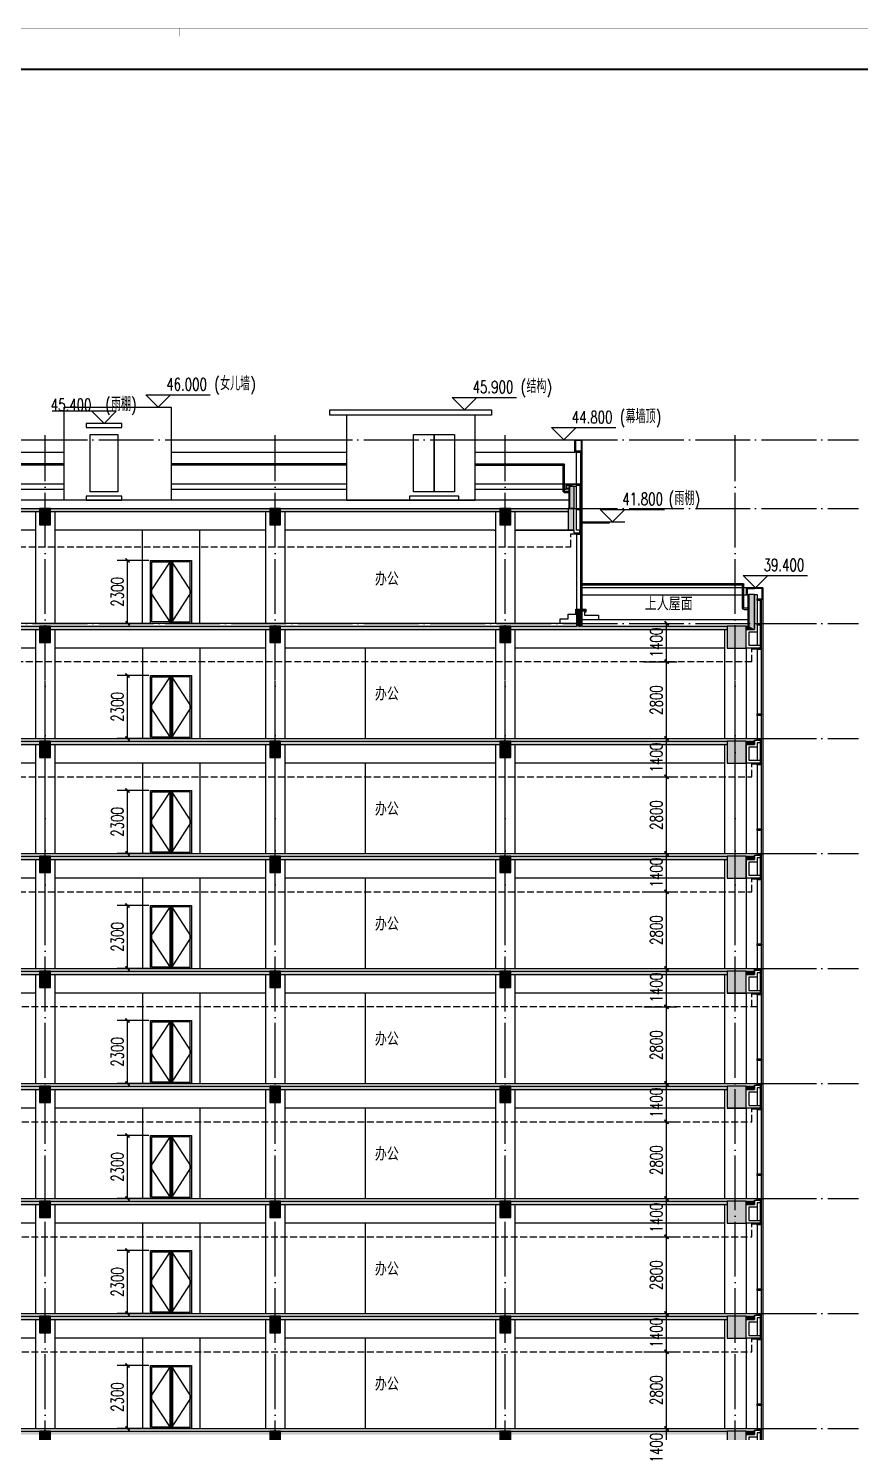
# Model space of a CAD drawing. Extents: x -781494 to 378714, y -27129 to 259749.
# Drawn here: x 183970 to 214377, y 99783 to 151079 of the extents above; entities that cross this region are included whole.
import ezdxf

# ---------------------------------------------------------------- set-up
doc = ezdxf.new("R2010")
doc.units = 0
doc.header["$LTSCALE"] = 1000
doc.header["$MEASUREMENT"] = 0
doc.linetypes.add('104-6 轴网$0$DOTE', pattern=[2.42, 2, -0.2, 0.02, -0.2])
doc.linetypes.add('DASH', pattern=[0.35, 0.25, -0.1])
for name, color, linetype in [('$AUDIT-BAD-LAYER', 7, 'Continuous'), ('01-标注_尺寸', 124, 'Continuous'), ('01-标注_标高', 200, 'Continuous'), ('02-TEXT_标注', 130, 'Continuous'), ('05-填充_天正', 26, 'Continuous'), ('104-6 轴网$0$A_AXIS-轴线', 36, '104-6 轴网$0$DOTE'), ('A-C_玻璃幕墙', 140, 'Continuous'), ('A-C_窗', 140, 'Continuous'), ('A-C_门', 150, 'Continuous'), ('A-D_龙骨', 152, 'Continuous'), ('A-E_栏杆', 232, 'Continuous'), ('A-STR-面层', 191, 'Continuous'), ('A-SUR_保温', 222, 'Continuous'), ('A-SUR_吊顶', 40, 'Continuous'), ('A-SUR_看线', 231, 'Continuous'), ('A-SUR_面层', 191, 'Continuous'), ('A-TECH_结构', 21, 'Continuous'), ('A-金属背板', 30, 'Continuous'), ('A_STR-砌块墙', 121, 'Continuous'), ('A_STR-砼墙', 51, 'Continuous'), ('A_STR-砼柱', 51, 'Continuous'), ('D_铝板', 181, 'Continuous'), ('PUB_HATCH', 8, 'Continuous')]:
    doc.layers.add(name, color=color, linetype=linetype)
doc.styles.add('104-6 轴网$0$_TCH_AXIS', font='STXIHEI.TTF', dxfattribs={"width": 0.75})
doc.styles.add('_TCH_DIM', font='SIMPLEX', dxfattribs={"bigfont": 'GBCBIG'})
doc.styles.add('_TCH_DIM_T3', font='SIMPLEX', dxfattribs={"width": 0.705882, "bigfont": 'GBCBIG'})
doc.dimstyles.new('_TCH_ARCH&&150', dxfattribs={"dimtxt": 446.25, "dimasz": 150, "dimexe": 375, "dimexo": 450, "dimgap": 150, "dimtad": 1, "dimdec": 0, "dimzin": 0, "dimdsep": 46, "dimtxsty": '_TCH_DIM_T3', "dimblk": 'ARCHTICK', "dimcen": 0.09, "dimclrt": 7, "dimazin": 2, "dimtfac": 1, "dimtdec": 0, "dimtix": 1, "dimtmove": 2, "dimatfit": 3, "dimfxl": 0, "dimtolj": 1, "dimtzin": 0, "dimarcsym": 0})

# ---------------------------------------------------------------- blocks, each defined once
blk = doc.blocks.new('图框-A1')
for points, const_width in [([(0, 0), (841, 0), (841, 594), (0, 594)], 0.05), ([(766, 584), (25, 584), (25, 10), (766, 10)], 0.5)]:
    blk.add_lwpolyline(points, close=True, dxfattribs=dict(const_width=const_width))
at = {"const_width": 0.05}
blk.add_lwpolyline([(420.5, 594), (420.5, 592)], dxfattribs=at)
blk = doc.blocks.new('1523m')
at = {"layer": 'A-C_门'}
for points in [[(0, 2300), (1500, 2300), (1500, 0), (0, 0)], [(50, 2250), (700, 2250), (700, 50), (50, 50)], [(1450, 2250), (800, 2250), (800, 50), (1450, 50)]]:
    blk.add_lwpolyline(points, close=True, dxfattribs=at)
for points in [[(750, 0), (0, 1150), (750, 2300)], [(750, 2300), (750, 0)], [(750, 0), (1500, 1150), (750, 2300)]]:
    blk.add_lwpolyline(points, dxfattribs=at)
blk = doc.blocks.new('*U70')
at = {"layer": 'A-SUR_看线'}
for p, q in [((-11675, -1990, -1500), (-11675, 1310, -1500)), ((-5725, -1990, -1500), (-5725, 1310, -1500)), ((3525, 1310, -1500), (3525, -1990, -1500)), ((5625, 1310, -1500), (5625, -1990, -1500)), ((11675, -1990, -1500), (11675, 1310, -1500))]:
    blk.add_line(p, q, dxfattribs=at)
at = {"layer": 'A_STR-砌块墙'}
for p, q in [((-3825, 1990), (-3825, -2090)), ((-3625, 1990), (-3825, 1990)), ((-3625, 1990), (-3625, -2090)), ((-3625, -2090), (-3825, -2090))]:
    blk.add_line(p, q, dxfattribs=at)
at = {"layer": 'A-C_门'}
for p in [(-5425, -1990, -1500), (3825, -1990, -1500)]:
    blk.add_blockref('1523m', p, dxfattribs=at)
blk = doc.blocks.new('*U71')
at = {"layer": 'A-SUR_看线', "color": 0, "linetype": 'ByBlock', "lineweight": -2, "transparency": 16777216}
for p in [(0, 8400), (0, 4200), (0, 0)]:
    blk.add_blockref('*U70', p, dxfattribs=at)
blk = doc.blocks.new('*U72')
at = {"layer": 'A-SUR_看线'}
for p, q in [((-11675, -1990, -1500), (-11675, 1310, -1500)), ((-5725, -1990, -1500), (-5725, 1310, -1500)), ((3525, 1310, -1500), (3525, -1990, -1500)), ((5625, 1310, -1500), (5625, -1990, -1500)), ((11675, -1990, -1500), (11675, 1310, -1500))]:
    blk.add_line(p, q, dxfattribs=at)
at = {"layer": 'A_STR-砌块墙'}
for p, q in [((-3825, 1990), (-3825, -2090)), ((-3625, 1990), (-3825, 1990)), ((-3625, 1990), (-3625, -2090)), ((-3625, -2090), (-3825, -2090))]:
    blk.add_line(p, q, dxfattribs=at)
at = {"layer": 'A-C_门'}
for p in [(-5425, -1990, -1500), (3825, -1990, -1500)]:
    blk.add_blockref('1523m', p, dxfattribs=at)
blk = doc.blocks.new('*U73')
at = {"layer": 'A-SUR_看线', "color": 0, "linetype": 'ByBlock', "lineweight": -2, "transparency": 16777216}
for p in [(0, 8400), (0, 4200), (0, 0)]:
    blk.add_blockref('*U72', p, dxfattribs=at)
blk = doc.blocks.new('*U74')
at = {"layer": 'A-SUR_看线'}
for p, q in [((-11675, -1990, -1500), (-11675, 1310, -1500)), ((-5725, -1990, -1500), (-5725, 1310, -1500)), ((-3625, -1990, -1500), (-3625, 1310, -1500)), ((3525, 1310, -1500), (3525, -1990, -1500)), ((5625, 1310, -1500), (5625, -1990, -1500)), ((11675, -1990, -1500), (11675, 1310, -1500))]:
    blk.add_line(p, q, dxfattribs=at)
at = {"layer": 'A-C_门'}
for p in [(-5425, -1990, -1500), (3825, -1990, -1500)]:
    blk.add_blockref('1523m', p, dxfattribs=at)
blk = doc.blocks.new('*U75')
at = {"layer": '$AUDIT-BAD-LAYER'}
blk.add_blockref('*U74', (0, 0), dxfattribs=at)
at = {"layer": 'A-SUR_看线', "color": 0, "linetype": 'ByBlock', "lineweight": -2, "transparency": 16777216}
blk.add_blockref('*U74', (0, 0), dxfattribs=at)
blk = doc.blocks.new('*U37')
at = {"layer": '02-TEXT_标注', "style": '104-6 轴网$0$_TCH_AXIS', "width": 0.75}
blk.add_text('办公', height=428.1, dxfattribs=at).set_placement((-430, -171))
blk = doc.blocks.new('*U38')
at = {"layer": '02-TEXT_标注', "color": 0, "linetype": 'ByBlock', "lineweight": -2, "transparency": 16777216}
for p in [(0, 29400), (25000, 29400), (0, 25200), (25000, 25200), (0, 21000), (25000, 21000), (0, 16800), (25000, 16800), (0, 12600), (25000, 12600), (0, 8400), (25000, 8400), (0, 4200), (25000, 4200), (0, 0), (25000, 0)]:
    blk.add_blockref('*U37', p, dxfattribs=at)
blk = doc.blocks.new('_ArchTick')
at = {"color": 0, "linetype": 'ByBlock', "const_width": 0.4}
blk.add_lwpolyline([(-0.5, -0.5), (0.5, 0.5)], dxfattribs=at)
blk = doc.blocks.new('*D444')
at = {"layer": '01-标注_尺寸', "color": 0, "lineweight": -2, "transparency": 16777216}
for p, q in [((575, 1150), (-575, 1150)), ((-200, -1150), (-200, 1150)), ((575, -1150), (-575, -1150))]:
    blk.add_line(p, q, dxfattribs=at)
at = {"layer": 'Defpoints', "color": 0, "transparency": 16777216}
for p in [(-200, 1150), (1025, 1150), (1025, -1150)]:
    blk.add_point(p, dxfattribs=at)
at = {"layer": '01-标注_尺寸', "color": 0, "lineweight": -2, "transparency": 16777216, "xscale": 150, "yscale": 150, "zscale": 150}
for p, rotation in [((-200, 1150), 90), ((-200, -1150), 270)]:
    blk.add_blockref('_ArchTick', p, dxfattribs=dict(at, rotation=rotation))
at = {"layer": '01-标注_尺寸', "color": 7, "transparency": 16777216, "insert": (-573, 0), "char_height": 446.2, "attachment_point": 5, "rotation": 90, "style": '_TCH_DIM_T3'}
blk.add_mtext('\\A1;2300', dxfattribs=at)
blk = doc.blocks.new('kyuhtr')
at = {"const_width": 20}
blk.add_lwpolyline([(50, 0), (0, 0)], dxfattribs=at)
blk.add_lwpolyline([(50, -30), (200, -30), (200, 30), (50, 30)], close=True)
blk = doc.blocks.new('fedwatgerwtg')
at = {"layer": 'A-SUR_吊顶', "linetype": 'DASH'}
blk.add_lwpolyline([(-400, -470), (-400, 0), (-200, 0)], dxfattribs=at)
blk = doc.blocks.new('_FZH')
blk.add_lwpolyline([(-0.5, -0.5), (0.5, -0.5), (0.5, 0.5), (-0.5, 0.5)], close=True)
at = {"layer": 'PUB_HATCH'}
blk.add_solid([(-0.5, -0.5), (0.5, -0.5), (-0.5, 0.5), (0.5, 0.5)], dxfattribs=at)
blk = doc.blocks.new('gfshsth')
at = {"layer": '05-填充_天正'}
for points in [[(44350, 0), (44500, 0), (44500, 800), (44350, 800)], [(25000, -120), (25000, 0), (17000, 0), (17000, -120)], [(33400, -120), (33400, 0), (25400, 0), (25400, -120)], [(41800, -120), (41800, 0), (33800, 0), (33800, -120)], [(44300, -120), (44300, 0), (42200, 0), (42200, -120)]]:
    blk.add_hatch(color=256, dxfattribs=at).paths.add_polyline_path(points)
at = {"layer": '01-标注_标高'}
for p, q in [((44139, 2500), (43689, 2950)), ((43689, 2950), (46036, 2950)), ((44139, 2500), (44589, 2950)), ((44871, -491), (46371, -491)), ((45921, -491), (45471, -41)), ((45471, -41), (47819, -41)), ((45921, -491), (46371, -41))]:
    blk.add_line(p, q, dxfattribs=at)
at = {"layer": 'A-C_玻璃幕墙'}
blk.add_lwpolyline([(44800, -491), (45800, -491), (45800, -541), (44800, -541)], close=True, dxfattribs=at)
at = {"layer": 'A-C_窗'}
for p, q in [((44750, 2100), (44750, -2100)), ((44800, 2070), (44800, -2100)), ((44600, -900), (44600, -2100))]:
    blk.add_line(p, q, dxfattribs=at)
blk.add_lwpolyline([(44600, 800), (44600, 2100)], dxfattribs=at)
at = {"layer": 'A-SUR_保温'}
for q in [(44350, 800), (44320, 0)]:
    blk.add_line((44320, 800), q, dxfattribs=at)
blk.add_lwpolyline([(44500, -800), (44500, -900), (44720, -900), (44720, -800), (44600, -800), (44600, 800), (44500, 800)], dxfattribs=at)
at = {"layer": 'A-SUR_吊顶', "linetype": 'DASH'}
blk.add_line((7800, -1400), (44400, -1400), dxfattribs=at)
at = {"layer": 'A-SUR_面层'}
blk.add_line((44320, 300), (7880, 300), dxfattribs=at)
at = {"layer": 'A-TECH_结构'}
for p, q in [((24850, -800), (17150, -800)), ((33250, -800), (25550, -800)), ((41600, -800), (33950, -800)), ((41600, -800), (41650, -800)), ((42350, -800), (44500, -800)), ((44500, -800), (42400, -800))]:
    blk.add_line(p, q, dxfattribs=at)
for points in [[(24850, -120), (24850, -2100)], [(25550, -120), (25550, -2100)], [(33250, -120), (33250, -2100)], [(33950, -120), (33950, -2100)], [(41650, -120), (41650, -2100)], [(42350, -120), (42350, -2100)]]:
    blk.add_lwpolyline(points, dxfattribs=at)
at = {"layer": 'A-金属背板'}
for p, q in [((44720, 840), (44720, 0)), ((44720, -60), (44720, -900))]:
    blk.add_line(p, q, dxfattribs=at)
at = {"layer": 'A_STR-砼墙'}
for p, q in [((44350, 800), (44350, 0)), ((44500, 800), (44350, 800)), ((44500, 800), (44500, 0)), ((17000, 0), (25000, 0)), ((17000, -120), (25000, -120)), ((25400, 0), (33400, 0)), ((25400, -120), (33400, -120)), ((33800, 0), (41800, 0)), ((33800, -120), (41800, -120)), ((42200, 0), (44300, 0)), ((42200, -120), (44300, -120))]:
    blk.add_line(p, q, dxfattribs=at)
at = {"layer": 'D_铝板'}
blk.add_lwpolyline([(44560, 2467), (44560, 2070), (44600, 2070), (44600, 2050), (44540, 2050), (44540, 2486), (44800, 2500), (44800, 2070), (44780, 2070), (44780, 2479)], close=True, dxfattribs=at)
for points in [[(44320, 700), (44230, 700), (44230, 855), (44600, 900)], [(44320, 720), (44250, 720), (44250, 837), (44600, 880)]]:
    blk.add_lwpolyline(points, dxfattribs=at)
at = {"color": 2}
blk.add_blockref('fedwatgerwtg', (44800, -930), dxfattribs=at)
at = {"layer": 'A-D_龙骨', "xscale": -1}
for p in [(44800, 2070), (44800, 870), (44800, -30), (44800, -930)]:
    blk.add_blockref('kyuhtr', p, dxfattribs=at)
at = {"layer": 'A_STR-砼柱', "xscale": 400, "yscale": 600, "zscale": 600}
for p in [(25200, -300), (33600, -300)]:
    blk.add_blockref('_FZH', p, dxfattribs=at)
at = {"layer": 'A_STR-砼柱'}
for p, xscale, yscale, zscale, rotation in [((42000, -300), 400, 600, 600, 359.9999999999333), ((44400, -400), 800.0000000516884, 200, 200, 89.99999999899948)]:
    blk.add_blockref('_FZH', p, dxfattribs=dict(at, xscale=xscale, yscale=yscale, zscale=zscale, rotation=rotation))
at = {"layer": '02-TEXT_标注', "style": '_TCH_DIM', "width": 0.705882}
for s, height, p in [('(', 446, (46186, 3107)), (')', 446, (47502, 3107)), ('44.800', 446.2, (44431, 3107)), ('41.800', 446.2, (46274, 117)), ('(', 446, (47969, 117)), (')', 446, (48916, 117))]:
    blk.add_text(s, height=height, dxfattribs=at).set_placement(p)
at = {"layer": '02-TEXT_标注', "style": '_TCH_DIM'}
for s, p in [('幕墙顶', (46396, 3107)), ('雨棚', (48179, 117))]:
    blk.add_text(s, height=506.4, dxfattribs=at).set_placement(p)
blk = doc.blocks.new('jtrsytrs')
at = {"layer": '05-填充_天正'}
for points in [[(50900, 1050), (50900, -100), (51100, -220), (51100, 1050)], [(44600, 500), (44600, 440), (44920, 440), (44920, 500)], [(44800, 440), (44600, 440), (44600, -100), (44733, -140), (44800, -100)], [(25000, -220), (25000, -100), (17000, -100), (17000, -220)], [(33400, -220), (33400, -100), (25400, -100), (25400, -220)], [(41800, -220), (41800, -100), (33800, -100), (33800, -220)], [(42200, -100), (42200, -220), (44800, -220), (44733, -140), (44600, -100)], [(50100, -220), (50100, -100), (44800, -100), (44733, -140), (44800, -220)], [(50800, -100), (50800, -220), (51100, -220), (50900, -100)]]:
    blk.add_hatch(color=256, dxfattribs=at).paths.add_polyline_path(points)
at = {"layer": '01-标注_标高'}
for p, q in [((51140, 1300), (50690, 1750)), ((50690, 1750), (53038, 1750)), ((51140, 1300), (51590, 1750))]:
    blk.add_line(p, q, dxfattribs=at)
at = {"layer": 'A-C_窗'}
for p, q in [((44600, 2100), (44600, 0)), ((44750, 2100), (44750, 500)), ((44800, 2100), (44800, 500)), ((51200, -320), (51200, -800))]:
    blk.add_line(p, q, dxfattribs=at)
for points in [[(51350, 870), (51350, -2100)], [(51400, 870), (51400, -2100)], [(51200, -900), (51200, -2100)]]:
    blk.add_lwpolyline(points, dxfattribs=at)
at = {"layer": 'A-E_栏杆'}
for points in [[(44800, 1460), (50685, 1460)], [(44800, 1410), (50660, 1410)]]:
    blk.add_lwpolyline(points, dxfattribs=at)
for points in [[(50870, 500), (50740, 500, -0.414214), (50660, 580), (50660, 1435)], [(50870, 550), (50740, 550, -0.414214), (50710, 580), (50710, 1435)]]:
    blk.add_lwpolyline(points, format="xyb", dxfattribs=at)
blk.add_circle((50685, 1435), 25, dxfattribs=at)
at = {"layer": 'A-STR-面层'}
blk.add_line((44600, 0), (7600, 0), dxfattribs=at)
for points in [[(44580, 340), (44580, 520), (44940, 515), (44940, 410), (44900, 414)], [(44000, 0), (44000, 170), (44300, 170), (44300, 340), (44580, 340)], [(44900, 414), (44900, 300), (45400, 300), (45400, 135)]]:
    blk.add_lwpolyline(points, dxfattribs=at)
at = {"layer": 'A-SUR_保温'}
for p, q in [((50870, -100), (50870, 1050)), ((50870, 1050), (50900, 1050))]:
    blk.add_line(p, q, dxfattribs=at)
blk.add_lwpolyline([(51200, -160), (51200, -320), (50900, -320), (50900, -800), (51320, -800), (51320, -900), (50800, -900), (50800, -220), (51100, -220), (51100, 1050), (51200, 1050), (51200, -60), (51200, -60), (51200, -160), (51200, -160)], dxfattribs=at)
at = {"layer": 'A-SUR_吊顶', "linetype": 'DASH'}
blk.add_line((51000, -1400), (-2000, -1400), dxfattribs=at)
blk.add_lwpolyline([(51000, -1400), (51000, -930), (51200, -930)], dxfattribs=at)
at = {"layer": 'A-SUR_看线'}
for p, q in [((50660, 1300), (44800, 1300)), ((50660, 1030), (44800, 1030)), ((51400, 1300), (50710, 1300)), ((50810, 1030), (50710, 1030))]:
    blk.add_line(p, q, dxfattribs=at)
at = {"layer": 'A-SUR_面层'}
blk.add_line((50870, 135), (44800, 135), dxfattribs=at)
at = {"layer": 'A-TECH_结构'}
for p, q in [((24850, -900), (17150, -900)), ((33250, -900), (25550, -900)), ((41650, -900), (33950, -900)), ((50000, -900), (42350, -900))]:
    blk.add_line(p, q, dxfattribs=at)
for points in [[(24850, 2100), (24850, 0)], [(25550, 2100), (25550, 0)], [(33250, 2100), (33250, 0)], [(33950, 2100), (33950, 0)], [(41650, 2100), (41650, 0)], [(42350, 2100), (42350, 0)], [(24850, -220), (24850, -2100)], [(25550, -220), (25550, -2100)], [(33250, -220), (33250, -2100)], [(33950, -220), (33950, -2100)], [(41650, -220), (41650, -2100)], [(42350, -220), (42350, -2100)], [(50000, -220), (50000, -2100)], [(50800, -900), (50800, -2100)]]:
    blk.add_lwpolyline(points, dxfattribs=at)
at = {"layer": 'A-金属背板'}
for p, q in [((51320, -100), (51320, 840)), ((51320, -900), (51320, -60))]:
    blk.add_line(p, q, dxfattribs=at)
at = {"layer": 'A_STR-砼墙'}
for p, q in [((50900, 1050), (50900, -100)), ((51100, 1050), (50900, 1050)), ((51100, 1050), (51100, -220)), ((44600, 500), (44600, 440)), ((44920, 500), (44600, 500)), ((44600, 440), (44600, -100)), ((44800, 440), (44800, -100)), ((44920, 440), (44800, 440)), ((44920, 500), (44920, 440)), ((17000, -100), (25000, -100)), ((17000, -220), (25000, -220)), ((25400, -100), (33400, -100)), ((25400, -220), (33400, -220)), ((33800, -100), (41800, -100)), ((33800, -220), (41800, -220)), ((42200, -100), (44600, -100)), ((42200, -220), (44800, -220)), ((44800, -100), (50100, -100)), ((44800, -220), (50100, -220)), ((50800, -100), (50900, -100)), ((50800, -220), (51100, -220))]:
    blk.add_line(p, q, dxfattribs=at)
at = {"layer": 'D_铝板'}
blk.add_lwpolyline([(50870, 1030), (50810, 1030), (50810, 1270), (51400, 1300), (51400, 870), (51380, 870), (51380, 1279), (50830, 1251), (50830, 1050), (50870, 1050)], close=True, dxfattribs=at)
at = {"layer": 'A-D_龙骨', "xscale": -1}
for p in [(51400, 870), (51400, -30), (51400, -930)]:
    blk.add_blockref('kyuhtr', p, dxfattribs=at)
at = {"layer": 'A_STR-砼柱'}
for p, xscale, yscale, zscale in [((25200, -400), 400, 600, 600), ((42000, -400), 400, 600, 600), ((50450, -500), 700, 800, 800)]:
    blk.add_blockref('_FZH', p, dxfattribs=dict(at, xscale=xscale, yscale=yscale, zscale=zscale))
at = {"layer": 'A_STR-砼柱', "xscale": 400, "yscale": 600, "zscale": 600, "rotation": 6.670106611340577e-11}
blk.add_blockref('_FZH', (33600, -400), dxfattribs=at)
at = {"layer": '02-TEXT_标注'}
for s, height, style, width, p in [('39.400', 446.2, '_TCH_DIM', 0.705882, (51433, 1908)), ('上人屋面', 428.1, '104-6 轴网$0$_TCH_AXIS', 0.75, (47094, 518))]:
    blk.add_text(s, height=height, dxfattribs=dict(at, style=style, width=width)).set_placement(p)
blk = doc.blocks.new('htetrawe')
at = {"layer": 'A-C_窗'}
blk.add_line((-200, 610), (-200, 130), dxfattribs=at)
at = {"layer": 'A-SUR_保温'}
blk.add_lwpolyline([(-200, 770), (-200, 610), (-500, 610), (-500, 130), (-80, 130), (-80, 30), (-600, 30), (-600, 710), (-300, 710), (-300, 870), (-200, 870), (-200, 870), (-80, 870), (-80, 770), (-200, 770)], dxfattribs=at)
at = {"layer": 'A-金属背板'}
blk.add_line((-80, 30), (-80, 870), dxfattribs=at)
blk = doc.blocks.new('njgdfjhtrs')
at = {"layer": '05-填充_天正'}
for points in [[(25000, -220), (25000, -100), (17000, -100), (17000, -220)], [(33400, -220), (33400, -100), (25400, -100), (25400, -220)], [(41800, -220), (41800, -100), (33800, -100), (33800, -220)], [(50100, -220), (50100, -100), (42200, -100), (42200, -220)], [(50800, -100), (50800, -220), (51100, -220), (51100, -100)]]:
    blk.add_hatch(color=256, dxfattribs=at).paths.add_polyline_path(points)
at = {"layer": '104-6 轴网$0$A_AXIS-轴线'}
for points in [[(25200, -2100), (25200, 2100)], [(33600, -2100), (33600, 2100)], [(42000, -2100), (42000, 2100)], [(50400, -2100), (50400, 2100)]]:
    blk.add_lwpolyline(points, dxfattribs=at)
at = {"layer": 'A-C_窗'}
for points in [[(51200, 2100), (51200, 0)], [(51350, 2100), (51350, -2100)], [(51400, 2100), (51400, -2100)], [(51200, -900), (51200, -2100)]]:
    blk.add_lwpolyline(points, dxfattribs=at)
at = {"layer": 'A-SUR_吊顶', "linetype": 'DASH'}
blk.add_line((-2000, -1400), (51000, -1400), dxfattribs=at)
at = {"layer": 'A-SUR_面层'}
blk.add_line((-2200, 0), (51200, 0), dxfattribs=at)
at = {"layer": 'A-TECH_结构'}
for p, q in [((24850, -900), (17150, -900)), ((33250, -900), (25550, -900)), ((41650, -900), (33950, -900)), ((50000, -900), (42350, -900))]:
    blk.add_line(p, q, dxfattribs=at)
for points in [[(24850, 2100), (24850, 0)], [(25550, 2100), (25550, 0)], [(33250, 2100), (33250, 0)], [(33950, 2100), (33950, 0)], [(41650, 2100), (41650, 0)], [(42350, 2100), (42350, 0)], [(50000, 2100), (50000, 0)], [(50800, 2100), (50800, 0)], [(24850, -220), (24850, -2100)], [(25550, -220), (25550, -2100)], [(33250, -220), (33250, -2100)], [(33950, -220), (33950, -2100)], [(41650, -220), (41650, -2100)], [(42350, -220), (42350, -2100)], [(50000, -220), (50000, -2100)], [(50800, -220), (50800, -2100)]]:
    blk.add_lwpolyline(points, dxfattribs=at)
at = {"layer": 'A_STR-砼墙'}
for p, q in [((17000, -100), (25000, -100)), ((17000, -220), (25000, -220)), ((25400, -100), (33400, -100)), ((25400, -220), (33400, -220)), ((33800, -100), (41800, -100)), ((33800, -220), (41800, -220)), ((42200, -100), (50100, -100)), ((42200, -220), (50100, -220)), ((50800, -100), (51100, -100)), ((50800, -220), (51100, -220)), ((51100, -100), (51100, -220))]:
    blk.add_line(p, q, dxfattribs=at)
at = {"color": 2}
for name in ['htetrawe', 'fedwatgerwtg']:
    blk.add_blockref(name, (51400, -930), dxfattribs=at)
at = {"layer": 'A-D_龙骨', "xscale": -1}
for p in [(51400, 870), (51400, -30), (51400, -930)]:
    blk.add_blockref('kyuhtr', p, dxfattribs=at)
at = {"layer": 'A_STR-砼柱'}
for p, xscale, yscale, zscale in [((25200, -400), 400, 600, 600), ((33600, -400), 400, 600, 600), ((42000, -400), 400, 600, 600), ((50450, -500), 700, 800, 800)]:
    blk.add_blockref('_FZH', p, dxfattribs=dict(at, xscale=xscale, yscale=yscale, zscale=zscale))
blk = doc.blocks.new('jrsdtr4e')
at = {"layer": '05-填充_天正'}
for points in [[(25000, -220), (25000, -100), (17000, -100), (17000, -220)], [(33400, -220), (33400, -100), (25400, -100), (25400, -220)], [(41800, -220), (41800, -100), (33800, -100), (33800, -220)], [(50100, -220), (50100, -100), (42200, -100), (42200, -220)], [(50800, -100), (50800, -220), (51100, -220), (51100, -100)]]:
    blk.add_hatch(color=256, dxfattribs=at).paths.add_polyline_path(points)
at = {"layer": 'A-C_窗'}
for points in [[(51200, 2100), (51200, 0)], [(51350, 2100), (51350, -2100)], [(51400, 2100), (51400, -2100)], [(51200, -900), (51200, -2100)]]:
    blk.add_lwpolyline(points, dxfattribs=at)
at = {"layer": 'A-SUR_保温'}
blk.add_lwpolyline([(51200, -160), (51200, -320), (50900, -320), (50900, -800), (51350, -800), (51350, -900), (50800, -900), (50800, -220), (51100, -220), (51100, -30), (51200, -30), (51200, -60), (51350, -60), (51350, -160), (51200, -160)], dxfattribs=at)
at = {"layer": 'A-SUR_吊顶', "linetype": 'DASH'}
blk.add_lwpolyline([(51200, -1400), (-400, -1400), (-400, -1140), (-500, -1140)], dxfattribs=at)
at = {"layer": 'A-SUR_面层'}
blk.add_line((-2200, 0), (51200, 0), dxfattribs=at)
at = {"layer": 'A-TECH_结构'}
for p, q in [((24850, -900), (21600, -900)), ((33250, -900), (25550, -900)), ((41650, -900), (33950, -900)), ((50000, -900), (42350, -900)), ((50750, -900), (50100, -900))]:
    blk.add_line(p, q, dxfattribs=at)
for points in [[(24850, 2100), (24850, 0)], [(25550, 2100), (25550, 0)], [(33250, 2100), (33250, 0)], [(33950, 2100), (33950, 0)], [(41650, 2100), (41650, 0)], [(42350, 2100), (42350, 0)], [(50000, 2100), (50000, 0)], [(50800, 2100), (50800, 0)], [(24850, -220), (24850, -2100)], [(25550, -220), (25550, -2100)], [(33250, -220), (33250, -2100)], [(33950, -220), (33950, -2100)], [(41650, -220), (41650, -2100)], [(42350, -220), (42350, -2100)], [(50000, -220), (50000, -2100)], [(50800, -900), (50800, -2100)]]:
    blk.add_lwpolyline(points, dxfattribs=at)
at = {"layer": 'A_STR-砼墙'}
for p, q in [((17000, -100), (25000, -100)), ((17000, -220), (25000, -220)), ((25400, -100), (33400, -100)), ((25400, -220), (33400, -220)), ((33800, -100), (41800, -100)), ((33800, -220), (41800, -220)), ((42200, -100), (50100, -100)), ((42200, -220), (50100, -220)), ((50800, -100), (51100, -100)), ((50800, -220), (51100, -220)), ((51100, -100), (51100, -220))]:
    blk.add_line(p, q, dxfattribs=at)
at = {"layer": 'A-D_龙骨', "xscale": -1}
for p in [(51400, 870), (51400, -30), (51400, -930)]:
    blk.add_blockref('kyuhtr', p, dxfattribs=at)
at = {"layer": 'A_STR-砼柱'}
for p, xscale, yscale, zscale in [((25200, -400), 400, 600, 600), ((33600, -400), 400, 600, 600), ((42000, -400), 400, 600, 600), ((50450, -500), 700, 800, 800)]:
    blk.add_blockref('_FZH', p, dxfattribs=dict(at, xscale=xscale, yscale=yscale, zscale=zscale))
blk = doc.blocks.new('grweat')
at = {"layer": '05-填充_天正'}
for points in [[(25000, -220), (25000, -100), (17000, -100), (17000, -220)], [(33400, -220), (33400, -100), (25400, -100), (25400, -220)], [(41800, -220), (41800, -100), (33800, -100), (33800, -220)], [(50100, -220), (50100, -100), (42200, -100), (42200, -220)], [(50800, -100), (50800, -220), (51100, -220), (51100, -100)]]:
    blk.add_hatch(color=256, dxfattribs=at).paths.add_polyline_path(points)
at = {"layer": 'A-C_窗'}
for points in [[(51200, 2100), (51200, 0)], [(51350, 2100), (51350, -2100)], [(51400, 2100), (51400, -2100)], [(51200, -900), (51200, -2100)]]:
    blk.add_lwpolyline(points, dxfattribs=at)
at = {"layer": 'A-SUR_吊顶', "linetype": 'DASH'}
blk.add_lwpolyline([(-3500, -930), (-3300, -930), (-3300, -1400), (51000, -1400)], dxfattribs=at)
at = {"layer": 'A-SUR_面层'}
blk.add_line((-3220, 0, -1500), (51200, 0), dxfattribs=at)
at = {"layer": 'A-TECH_结构'}
for p, q in [((24850, -900), (17200, -900)), ((33250, -900), (25550, -900)), ((41650, -900), (33950, -900)), ((50000, -900), (42350, -900)), ((50750, -900), (50100, -900))]:
    blk.add_line(p, q, dxfattribs=at)
for points in [[(24850, 2100), (24850, 0)], [(25550, 2100), (25550, 0)], [(33250, 2100), (33250, 0)], [(33950, 2100), (33950, 0)], [(41650, 2100), (41650, 0)], [(42350, 2100), (42350, 0)], [(50000, 2100), (50000, 0)], [(50800, 2100), (50800, 0)], [(24850, -220), (24850, -2100)], [(25550, -220), (25550, -2100)], [(33250, -220), (33250, -2100)], [(33950, -220), (33950, -2100)], [(41650, -220), (41650, -2100)], [(42350, -220), (42350, -2100)], [(50000, -220), (50000, -2100)], [(50800, -900), (50800, -2100)]]:
    blk.add_lwpolyline(points, dxfattribs=at)
at = {"layer": 'A_STR-砼墙'}
for p, q in [((17000, -100), (25000, -100)), ((17000, -220), (25000, -220)), ((25400, -100), (33400, -100)), ((25400, -220), (33400, -220)), ((33800, -100), (41800, -100)), ((33800, -220), (41800, -220)), ((42200, -100), (50100, -100)), ((42200, -220), (50100, -220)), ((50800, -100), (51100, -100)), ((50800, -220), (51100, -220)), ((51100, -100), (51100, -220))]:
    blk.add_line(p, q, dxfattribs=at)
at = {"color": 2}
for name in ['htetrawe', 'fedwatgerwtg']:
    blk.add_blockref(name, (51400, -930), dxfattribs=at)
at = {"layer": 'A-D_龙骨', "xscale": -1}
for p in [(51400, 870), (51400, -30), (51400, -930)]:
    blk.add_blockref('kyuhtr', p, dxfattribs=at)
at = {"layer": 'A_STR-砼柱'}
for p, xscale, yscale, zscale in [((25200, -400), 400, 600, 600), ((33600, -400), 400, 600, 600), ((42000, -400), 400, 600, 600), ((50450, -500), 700, 800, 800)]:
    blk.add_blockref('_FZH', p, dxfattribs=dict(at, xscale=xscale, yscale=yscale, zscale=zscale))
blk = doc.blocks.new('heaerwar')
at = {"layer": '05-填充_天正'}
for points in [[(25000, -220), (25000, -100), (17000, -100), (17000, -220)], [(33400, -220), (33400, -100), (25400, -100), (25400, -220)], [(41800, -220), (41800, -100), (33800, -100), (33800, -220)], [(50100, -220), (50100, -100), (42200, -100), (42200, -220)], [(50800, -100), (50800, -220), (51100, -220), (51100, -100)]]:
    blk.add_hatch(color=256, dxfattribs=at).paths.add_polyline_path(points)
at = {"layer": 'A-C_窗'}
for points in [[(51200, 2100), (51200, 0)], [(51350, 2100), (51350, -2100)], [(51400, 2100), (51400, -2100)], [(51200, -900), (51200, -2100)]]:
    blk.add_lwpolyline(points, dxfattribs=at)
at = {"layer": 'A-SUR_吊顶', "linetype": 'DASH'}
blk.add_line((-3300, -1400), (51000, -1400), dxfattribs=at)
at = {"layer": 'A-SUR_面层'}
blk.add_line((-3500, 0), (51200, 0), dxfattribs=at)
at = {"layer": 'A-TECH_结构'}
for p, q in [((24850, -900), (21400, -900)), ((33250, -900), (25550, -900)), ((41650, -900), (33950, -900)), ((50000, -900), (42350, -900))]:
    blk.add_line(p, q, dxfattribs=at)
for points in [[(24850, 2100), (24850, 0)], [(25550, 2100), (25550, 0)], [(33250, 2100), (33250, 0)], [(33950, 2100), (33950, 0)], [(41650, 2100), (41650, 0)], [(42350, 2100), (42350, 0)], [(50000, 2100), (50000, 0)], [(50800, 2100), (50800, 0)], [(24850, -220), (24850, -2100)], [(25550, -220), (25550, -2100)], [(33250, -220), (33250, -2100)], [(33950, -220), (33950, -2100)], [(41650, -220), (41650, -2100)], [(42350, -220), (42350, -2100)], [(50000, -220), (50000, -2100)], [(50800, -900), (50800, -2100)]]:
    blk.add_lwpolyline(points, dxfattribs=at)
at = {"layer": 'A_STR-砼墙'}
for p, q in [((17000, -100), (25000, -100)), ((17000, -220), (25000, -220)), ((25400, -100), (33400, -100)), ((25400, -220), (33400, -220)), ((33800, -100), (41800, -100)), ((33800, -220), (41800, -220)), ((42200, -100), (50100, -100)), ((42200, -220), (50100, -220)), ((50800, -100), (51100, -100)), ((50800, -220), (51100, -220)), ((51100, -100), (51100, -220))]:
    blk.add_line(p, q, dxfattribs=at)
at = {"color": 2}
for name in ['htetrawe', 'fedwatgerwtg']:
    blk.add_blockref(name, (51400, -930), dxfattribs=at)
at = {"layer": 'A-D_龙骨', "xscale": -1}
for p in [(51400, 870), (51400, -30), (51400, -930)]:
    blk.add_blockref('kyuhtr', p, dxfattribs=at)
at = {"layer": 'A_STR-砼柱'}
for p, xscale, yscale, zscale in [((25200, -400), 400, 600, 600), ((33600, -400), 400, 600, 600), ((42000, -400), 400, 600, 600), ((50450, -500), 700, 800, 800)]:
    blk.add_blockref('_FZH', p, dxfattribs=dict(at, xscale=xscale, yscale=yscale, zscale=zscale))
blk = doc.blocks.new('hdkjsdhkjsad')
at = {"layer": '05-填充_天正'}
for points in [[(25000, -220), (25000, -100), (17000, -100), (17000, -220)], [(33400, -220), (33400, -100), (25400, -100), (25400, -220)], [(41800, -220), (41800, -100), (33800, -100), (33800, -220)], [(50100, -220), (50100, -100), (42200, -100), (42200, -220)], [(50800, -100), (50800, -220), (51100, -220), (51100, -100)]]:
    blk.add_hatch(color=256, dxfattribs=at).paths.add_polyline_path(points)
at = {"layer": 'A-C_窗'}
for points in [[(51200, 2100), (51200, 0)], [(51350, 2100), (51350, -2100)], [(51400, 2100), (51400, -2100)]]:
    blk.add_lwpolyline(points, dxfattribs=at)
at = {"layer": 'A-SUR_面层'}
blk.add_line((-3500, 0), (51200, 0), dxfattribs=at)
at = {"layer": 'A-TECH_结构'}
for points in [[(24850, 2100), (24850, 0)], [(25550, 2100), (25550, 0)], [(33250, 2100), (33250, 0)], [(33950, 2100), (33950, 0)], [(41650, 2100), (41650, 0)], [(42350, 2100), (42350, 0)], [(50000, 2100), (50000, 0)], [(50800, 2100), (50800, 0)]]:
    blk.add_lwpolyline(points, dxfattribs=at)
at = {"layer": 'A_STR-砼墙'}
for p, q in [((17000, -100), (25000, -100)), ((25400, -100), (33400, -100)), ((33800, -100), (41800, -100)), ((42200, -100), (50100, -100)), ((50800, -100), (51100, -100)), ((51100, -100), (51100, -220))]:
    blk.add_line(p, q, dxfattribs=at)
at = {"color": 2}
blk.add_blockref('htetrawe', (51400, -930), dxfattribs=at)
at = {"layer": 'A-D_龙骨', "xscale": -1}
for p in [(51400, 870), (51400, -30), (51400, -30)]:
    blk.add_blockref('kyuhtr', p, dxfattribs=at)
at = {"layer": 'A_STR-砼柱'}
for p, xscale, yscale, zscale in [((25200, -400), 400, 600, 600), ((33600, -400), 400, 600, 600), ((42000, -400), 400.0000000004657, 600, 600), ((50450, -500), 700, 800, 800)]:
    blk.add_blockref('_FZH', p, dxfattribs=dict(at, xscale=xscale, yscale=yscale, zscale=zscale))
blk = doc.blocks.new('jdlkasjdlksadjlksad')
at = {"layer": '01-标注_标高'}
for p, q in [((188722, 75268), (188272, 75718)), ((188272, 75718), (190619, 75718)), ((188722, 75268), (189172, 75718)), ((199908, 75168), (199458, 75618)), ((199458, 75618), (201806, 75618)), ((199908, 75168), (200358, 75618)), ((187191, 75118), (184843, 75118)), ((186741, 74668), (186291, 75118)), ((186741, 74668), (187191, 75118))]:
    blk.add_line(p, q, dxfattribs=at)
at = {"layer": 'A-C_窗'}
for points in [[(186241, 72168), (186241, 74268), (187241, 74268), (187241, 72168)], [(198041, 72168), (198041, 74268), (198791, 74268), (198791, 72168)], [(198791, 72168), (198791, 74268), (199541, 74268), (199541, 72168)]]:
    blk.add_lwpolyline(points, close=True, dxfattribs=at)
at = {"layer": 'A-E_栏杆'}
for p, q in [((185291, 73193), (179941, 73193)), ((185291, 73143), (179941, 73143)), ((195591, 73193), (189191, 73193)), ((195591, 73143), (189191, 73143))]:
    blk.add_line(p, q, dxfattribs=at)
for points in [[(200291, 73193), (203526, 73193)], [(200291, 73143), (203501, 73143)]]:
    blk.add_lwpolyline(points, dxfattribs=at)
for points in [[(203741, 72133), (203581, 72133, -0.414214), (203501, 72213), (203501, 73168)], [(203741, 72183), (203581, 72183, -0.414214), (203551, 72213), (203551, 73168)]]:
    blk.add_lwpolyline(points, format="xyb", dxfattribs=at)
blk.add_circle((203526, 73168), 25, dxfattribs=at)
at = {"layer": 'A-SUR_看线'}
for p, q in [((179941, 74068), (185291, 74068)), ((189191, 74068), (195591, 74068)), ((200291, 74068), (204191, 74068)), ((179941, 73618), (185291, 73618)), ((189191, 73618), (195591, 73618)), ((200291, 73618), (203931, 73618)), ((179941, 72468), (185291, 72468)), ((189191, 72468), (195591, 72468)), ((200291, 72468), (203501, 72468)), ((203551, 72468), (203991, 72468)), ((179941, 72268), (185291, 72268)), ((189191, 72268), (195591, 72268)), ((200291, 72268), (203501, 72268)), ((203551, 72268), (203621, 72268))]:
    blk.add_line(p, q, dxfattribs=at)
for points in [[(185291, 75268), (189191, 75268), (189191, 71868), (185291, 71868)], [(194991, 75168), (200891, 75168), (200891, 74968), (194991, 74968)], [(200291, 74968), (195591, 74968), (195591, 71868), (200291, 71868)], [(187391, 74668), (186091, 74668), (186091, 74518), (187391, 74518)], [(187391, 72018), (186091, 72018), (186091, 71868), (187391, 71868)], [(199691, 72018), (197891, 72018), (197891, 71868), (199691, 71868)]]:
    blk.add_lwpolyline(points, close=True, dxfattribs=at)
at = {"layer": '02-TEXT_标注', "style": '_TCH_DIM'}
for s, p in [('女儿墙', (190979, 75875)), ('结构', (202166, 75775)), ('雨棚', (186997, 75125))]:
    blk.add_text(s, height=506.4, dxfattribs=at).set_placement(p)
at = {"layer": '02-TEXT_标注', "style": '_TCH_DIM', "width": 0.705882}
for s, height, p in [('46.000', 446.2, (189014, 75875)), ('(', 446, (190769, 75875)), (')', 446, (192085, 75875)), ('45.900', 446.2, (200201, 75775)), ('(', 446, (201956, 75775)), (')', 446, (202903, 75775)), ('45.400', 446.2, (184798, 75125)), ('(', 446, (186787, 75125)), (')', 446, (187734, 75125))]:
    blk.add_text(s, height=height, dxfattribs=at).set_placement(p)
blk = doc.blocks.new('*D447')
at = {"layer": '01-标注_尺寸', "color": 0, "lineweight": -2, "transparency": 16777216}
for p, q in [((-602, 700), (602, 700)), ((227, -2100), (227, 700)), ((-602, -2100), (602, -2100))]:
    blk.add_line(p, q, dxfattribs=at)
at = {"layer": 'Defpoints', "color": 0, "transparency": 16777216}
for p in [(-1052, 700), (227, 700), (-1052, -2100)]:
    blk.add_point(p, dxfattribs=at)
at = {"layer": '01-标注_尺寸', "color": 0, "lineweight": -2, "transparency": 16777216, "xscale": 150, "yscale": 150, "zscale": 150}
for p, rotation in [((227, 700), 90), ((227, -2100), 270)]:
    blk.add_blockref('_ArchTick', p, dxfattribs=dict(at, rotation=rotation))
at = {"layer": '01-标注_尺寸', "color": 7, "transparency": 16777216, "insert": (-146, -700), "char_height": 446.2, "attachment_point": 5, "rotation": 90, "style": '_TCH_DIM_T3'}
blk.add_mtext('\\A1;2800', dxfattribs=at)
blk = doc.blocks.new('*D448')
at = {"layer": '01-标注_尺寸', "color": 0, "lineweight": -2, "transparency": 16777216}
for p, q in [((-602, 2100), (602, 2100)), ((227, 700), (227, 2100)), ((-602, 700), (602, 700))]:
    blk.add_line(p, q, dxfattribs=at)
at = {"layer": 'Defpoints', "color": 0, "transparency": 16777216}
for p in [(-1052, 2100), (227, 2100), (-1052, 700)]:
    blk.add_point(p, dxfattribs=at)
at = {"layer": '01-标注_尺寸', "color": 0, "lineweight": -2, "transparency": 16777216, "xscale": 150, "yscale": 150, "zscale": 150}
for p, rotation in [((227, 2100), 90), ((227, 700), 270)]:
    blk.add_blockref('_ArchTick', p, dxfattribs=dict(at, rotation=rotation))
at = {"layer": '01-标注_尺寸', "color": 7, "transparency": 16777216, "insert": (-146, 1400), "char_height": 446.2, "attachment_point": 5, "rotation": 90, "style": '_TCH_DIM_T3'}
blk.add_mtext('\\A1;1400', dxfattribs=at)
blk = doc.blocks.new('*U78')
at = {"layer": '01-标注_尺寸'}
dim = blk.add_aligned_dim(p1=(1024.5, -1150), p2=(1024.5, 1150), distance=1224, dimstyle='_TCH_ARCH&&150', dxfattribs=at)
dim.commit()
dim.dimension.update_dxf_attribs({"geometry": '*D444', "text_midpoint": (-572.6, 0)})
blk = doc.blocks.new('*U79')
at = {"color": 0, "linetype": 'ByBlock', "lineweight": -2, "transparency": 16777216}
for p in [(0, 29400), (0, 25200), (0, 21000), (0, 16800), (0, 12600), (0, 8400), (0, 4200), (0, 0)]:
    blk.add_blockref('*U78', p, dxfattribs=at)
blk = doc.blocks.new('*U94')
at = {"layer": '01-标注_尺寸'}
for p1, p2, picture, middle in [((-1052.2, 700), (-1052.2, 2100), '*D448', (-145.9, 1400)), ((-1052.2, -2100), (-1052.2, 700), '*D447', (-145.9, -700))]:
    dim = blk.add_aligned_dim(p1=p1, p2=p2, distance=-1279.4, dimstyle='_TCH_ARCH&&150', dxfattribs=at)
    dim.commit()
    dim.dimension.update_dxf_attribs({"geometry": picture, "text_midpoint": middle})
blk = doc.blocks.new('*U95')
at = {"color": 0, "linetype": 'ByBlock', "lineweight": -2, "transparency": 16777216}
for p in [(0, 29400), (0, 25200), (0, 21000), (0, 16800), (0, 12600), (0, 8400), (0, 4200), (0, 0)]:
    blk.add_blockref('*U94', p, dxfattribs=at)

msp = doc.modelspace()

# ---------------------------------------------------------------- linework, layer by layer
at = {"layer": '104-6 轴网$0$A_AXIS-轴线'}
for points in [[(155093.4, 136042.7), (214290.7, 136042.7)], [(184590.7, 81292.7), (184590.7, 136219.8)], [(192990.7, 81292.7), (192990.7, 136219.8)], [(201390.7, 81292.7), (201390.7, 136219.8)], [(209790.7, 81292.7), (209790.7, 136219.8)], [(155093.4, 133542.7), (214290.7, 133542.7)], [(155093.4, 129342.7), (214290.7, 129342.7)], [(155093.4, 125142.7), (214290.7, 125142.7)], [(155093.4, 120942.7), (214290.7, 120942.7)], [(155093.4, 116742.7), (214290.7, 116742.7)], [(155093.4, 112542.7), (214290.7, 112542.7)], [(155093.4, 108342.7), (214290.7, 108342.7)], [(155093.4, 104142.7), (214290.7, 104142.7)], [(155093.4, 99942.7), (214290.7, 99942.7)]]:
    msp.add_lwpolyline(points, dxfattribs=at)
at = {"layer": 'A-SUR_看线'}
for p, q in [((188140.7, 129342.7), (188140.7, 132742.7)), ((190240.7, 129342.7), (190240.7, 132742.7))]:
    msp.add_line(p, q, dxfattribs=at)

# ---------------------------------------------------------------- block references
at = {"xscale": 150, "yscale": 150, "zscale": 150}
msp.add_blockref('图框-A1', (126410.2, 61975), dxfattribs=at)
for name, p in [('jdlkasjdlksadjlksad', (0, 61975)), ('*U79', (187800.5, 101092.7)), ('*U95', (207053.6, 97842.7))]:
    msp.add_blockref(name, p)
at = {"color": 2}
for name, p in [('gfshsth', (159390.7, 133542.7)), ('jtrsytrs', (159390.7, 129342.7)), ('njgdfjhtrs', (159390.7, 125142.7)), ('njgdfjhtrs', (159390.7, 120942.7)), ('jrsdtr4e', (159390.7, 116742.7)), ('htetrawe', (210790.7, 115812.7)), ('fedwatgerwtg', (210790.7, 115812.7)), ('grweat', (159390.7, 112542.7)), ('heaerwar', (159390.7, 108342.7)), ('heaerwar', (159390.7, 104142.7)), ('hdkjsdhkjsad', (159390.7, 99942.7))]:
    msp.add_blockref(name, p, dxfattribs=at)
at = {"layer": '02-TEXT_标注'}
msp.add_blockref('*U38', (172061.3, 101540.1), dxfattribs=at)
at = {"layer": 'A-C_门'}
msp.add_blockref('1523m', (188440.7, 129342.7), dxfattribs=at)
at = {"layer": 'A-SUR_看线'}
for name, p in [('*U73', (184615.7, 118732.7, 1500)), ('*U75', (184615.7, 114532.7)), ('*U71', (184615.7, 101932.7, 1500))]:
    msp.add_blockref(name, p, dxfattribs=at)

# ---------------------------------------------------------------- texts
at = {"layer": '02-TEXT_标注', "style": '104-6 轴网$0$_TCH_AXIS', "width": 0.75}
msp.add_text('上人屋面', height=428.14, dxfattribs=at).set_placement((206484.7, 129860.6))

doc.saveas('drawing.dxf')
